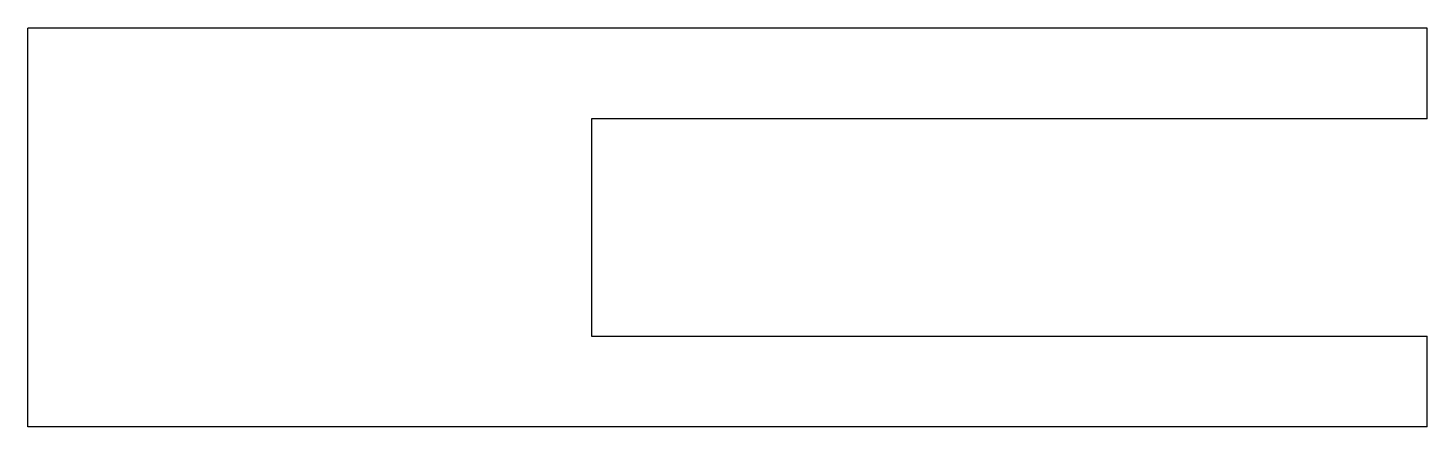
# Model space of a CAD drawing. Header units: metres. Extents: x -51.1 to 26.1, y -22 to 0.
import ezdxf

# ---------------------------------------------------------------- set-up
doc = ezdxf.new("R2010")
doc.units = ezdxf.units.M

msp = doc.modelspace()

# ---------------------------------------------------------------- linework, layer by layer
for points in [[(26.1, 0), (24.556, 0), (23.012, 0), (21.468, 0), (19.924, 0), (18.38, 0), (16.836, 0), (15.292, 0), (13.748, 0), (12.204, 0), (10.66, 0), (9.116, 0), (7.572, 0), (6.028, 0), (4.484, 0), (2.94, 0), (1.396, 0), (-0.148, 0), (-1.692, 0), (-3.236, 0), (-4.78, 0), (-6.324, 0), (-7.868, 0), (-9.412, 0), (-10.956, 0), (-12.5, 0), (-14.044, 0), (-15.588, 0), (-17.132, 0), (-18.676, 0), (-20.22, 0), (-21.764, 0), (-23.308, 0), (-24.852, 0), (-26.396, 0), (-27.94, 0), (-29.484, 0), (-31.028, 0), (-32.572, 0), (-34.116, 0), (-35.66, 0), (-37.204, 0), (-38.748, 0), (-40.292, 0), (-41.836, 0), (-43.38, 0), (-44.924, 0), (-46.468, 0), (-48.012, 0), (-49.556, 0), (-51.1, 0)], [(-51.1, -22), (-51.1, -21.56), (-51.1, -21.12), (-51.1, -20.68), (-51.1, -20.24), (-51.1, -19.8), (-51.1, -19.36), (-51.1, -18.92), (-51.1, -18.48), (-51.1, -18.04), (-51.1, -17.6), (-51.1, -17.16), (-51.1, -16.72), (-51.1, -16.28), (-51.1, -15.84), (-51.1, -15.4), (-51.1, -14.96), (-51.1, -14.52), (-51.1, -14.08), (-51.1, -13.64), (-51.1, -13.2), (-51.1, -12.76), (-51.1, -12.32), (-51.1, -11.88), (-51.1, -11.44), (-51.1, -11), (-51.1, -10.56), (-51.1, -10.12), (-51.1, -9.68), (-51.1, -9.24), (-51.1, -8.8), (-51.1, -8.36), (-51.1, -7.92), (-51.1, -7.48), (-51.1, -7.04), (-51.1, -6.6), (-51.1, -6.16), (-51.1, -5.72), (-51.1, -5.28), (-51.1, -4.84), (-51.1, -4.4), (-51.1, -3.96), (-51.1, -3.52), (-51.1, -3.08), (-51.1, -2.64), (-51.1, -2.2), (-51.1, -1.76), (-51.1, -1.32), (-51.1, -0.88), (-51.1, -0.44), (-51.1, 0)], [(26.1, -5), (26.1, -4.9), (26.1, -4.8), (26.1, -4.7), (26.1, -4.6), (26.1, -4.5), (26.1, -4.4), (26.1, -4.3), (26.1, -4.2), (26.1, -4.1), (26.1, -4), (26.1, -3.9), (26.1, -3.8), (26.1, -3.7), (26.1, -3.6), (26.1, -3.5), (26.1, -3.4), (26.1, -3.3), (26.1, -3.2), (26.1, -3.1), (26.1, -3), (26.1, -2.9), (26.1, -2.8), (26.1, -2.7), (26.1, -2.6), (26.1, -2.5), (26.1, -2.4), (26.1, -2.3), (26.1, -2.2), (26.1, -2.1), (26.1, -2), (26.1, -1.9), (26.1, -1.8), (26.1, -1.7), (26.1, -1.6), (26.1, -1.5), (26.1, -1.4), (26.1, -1.3), (26.1, -1.2), (26.1, -1.1), (26.1, -1), (26.1, -0.9), (26.1, -0.8), (26.1, -0.7), (26.1, -0.6), (26.1, -0.5), (26.1, -0.4), (26.1, -0.3), (26.1, -0.2), (26.1, -0.1), (26.1, 0)], [(26.1, -5), (25.178, -5), (24.256, -5), (23.334, -5), (22.412, -5), (21.49, -5), (20.568, -5), (19.646, -5), (18.724, -5), (17.802, -5), (16.88, -5), (15.958, -5), (15.036, -5), (14.114, -5), (13.192, -5), (12.27, -5), (11.348, -5), (10.426, -5), (9.504, -5), (8.582, -5), (7.66, -5), (6.738, -5), (5.816, -5), (4.894, -5), (3.972, -5), (3.05, -5), (2.128, -5), (1.206, -5), (0.284, -5), (-0.638, -5), (-1.56, -5), (-2.482, -5), (-3.404, -5), (-4.326, -5), (-5.248, -5), (-6.17, -5), (-7.092, -5), (-8.014, -5), (-8.936, -5), (-9.858, -5), (-10.78, -5), (-11.702, -5), (-12.624, -5), (-13.546, -5), (-14.468, -5), (-15.39, -5), (-16.312, -5), (-17.234, -5), (-18.156, -5), (-19.078, -5), (-20, -5)], [(-20, -5), (-20, -5.24), (-20, -5.48), (-20, -5.72), (-20, -5.96), (-20, -6.2), (-20, -6.44), (-20, -6.68), (-20, -6.92), (-20, -7.16), (-20, -7.4), (-20, -7.64), (-20, -7.88), (-20, -8.12), (-20, -8.36), (-20, -8.6), (-20, -8.84), (-20, -9.08), (-20, -9.32), (-20, -9.56), (-20, -9.8), (-20, -10.04), (-20, -10.28), (-20, -10.52), (-20, -10.76), (-20, -11), (-20, -11.24), (-20, -11.48), (-20, -11.72), (-20, -11.96), (-20, -12.2), (-20, -12.44), (-20, -12.68), (-20, -12.92), (-20, -13.16), (-20, -13.4), (-20, -13.64), (-20, -13.88), (-20, -14.12), (-20, -14.36), (-20, -14.6), (-20, -14.84), (-20, -15.08), (-20, -15.32), (-20, -15.56), (-20, -15.8), (-20, -16.04), (-20, -16.28), (-20, -16.52), (-20, -16.76), (-20, -17)], [(-20, -17), (-19.078, -17), (-18.156, -17), (-17.234, -17), (-16.312, -17), (-15.39, -17), (-14.468, -17), (-13.546, -17), (-12.624, -17), (-11.702, -17), (-10.78, -17), (-9.858, -17), (-8.936, -17), (-8.014, -17), (-7.092, -17), (-6.17, -17), (-5.248, -17), (-4.326, -17), (-3.404, -17), (-2.482, -17), (-1.56, -17), (-0.638, -17), (0.284, -17), (1.206, -17), (2.128, -17), (3.05, -17), (3.972, -17), (4.894, -17), (5.816, -17), (6.738, -17), (7.66, -17), (8.582, -17), (9.504, -17), (10.426, -17), (11.348, -17), (12.27, -17), (13.192, -17), (14.114, -17), (15.036, -17), (15.958, -17), (16.88, -17), (17.802, -17), (18.724, -17), (19.646, -17), (20.568, -17), (21.49, -17), (22.412, -17), (23.334, -17), (24.256, -17), (25.178, -17), (26.1, -17)], [(26.1, -22), (26.1, -21.9), (26.1, -21.8), (26.1, -21.7), (26.1, -21.6), (26.1, -21.5), (26.1, -21.4), (26.1, -21.3), (26.1, -21.2), (26.1, -21.1), (26.1, -21), (26.1, -20.9), (26.1, -20.8), (26.1, -20.7), (26.1, -20.6), (26.1, -20.5), (26.1, -20.4), (26.1, -20.3), (26.1, -20.2), (26.1, -20.1), (26.1, -20), (26.1, -19.9), (26.1, -19.8), (26.1, -19.7), (26.1, -19.6), (26.1, -19.5), (26.1, -19.4), (26.1, -19.3), (26.1, -19.2), (26.1, -19.1), (26.1, -19), (26.1, -18.9), (26.1, -18.8), (26.1, -18.7), (26.1, -18.6), (26.1, -18.5), (26.1, -18.4), (26.1, -18.3), (26.1, -18.2), (26.1, -18.1), (26.1, -18), (26.1, -17.9), (26.1, -17.8), (26.1, -17.7), (26.1, -17.6), (26.1, -17.5), (26.1, -17.4), (26.1, -17.3), (26.1, -17.2), (26.1, -17.1), (26.1, -17)], [(26.1, -22), (24.556, -22), (23.012, -22), (21.468, -22), (19.924, -22), (18.38, -22), (16.836, -22), (15.292, -22), (13.748, -22), (12.204, -22), (10.66, -22), (9.116, -22), (7.572, -22), (6.028, -22), (4.484, -22), (2.94, -22), (1.396, -22), (-0.148, -22), (-1.692, -22), (-3.236, -22), (-4.78, -22), (-6.324, -22), (-7.868, -22), (-9.412, -22), (-10.956, -22), (-12.5, -22), (-14.044, -22), (-15.588, -22), (-17.132, -22), (-18.676, -22), (-20.22, -22), (-21.764, -22), (-23.308, -22), (-24.852, -22), (-26.396, -22), (-27.94, -22), (-29.484, -22), (-31.028, -22), (-32.572, -22), (-34.116, -22), (-35.66, -22), (-37.204, -22), (-38.748, -22), (-40.292, -22), (-41.836, -22), (-43.38, -22), (-44.924, -22), (-46.468, -22), (-48.012, -22), (-49.556, -22), (-51.1, -22)]]:
    msp.add_lwpolyline(points)

doc.saveas('drawing.dxf')
